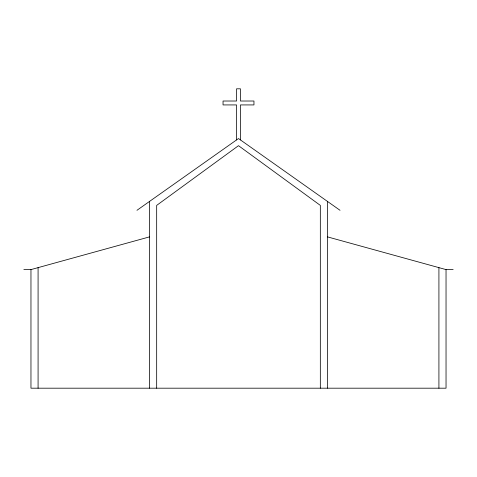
<?xml version="1.0" encoding="UTF-8"?>
<svg xmlns="http://www.w3.org/2000/svg" width="477" height="477" viewBox="0 0 477 477"><rect width="100%" height="100%" fill="white"/><g stroke="black" fill="none" stroke-linecap="round" stroke-linejoin="round"><path stroke-width="0.72" d="M136.965 210.303L238.5 138.557L340.035 210.303M23.85 269.6L30.963 269.6L149.557 236.866M327.443 236.866L446.037 269.6L453.15 269.6M446.037 269.6L446.037 388.189L30.963 388.189L30.963 269.6M438.918 267.633L438.918 388.189M327.443 201.407L327.443 388.189M320.329 388.189L320.329 205.39L238.5 145.67L156.671 205.39L156.671 388.189M240.438 139.922L240.438 104.928L253.955 104.928L253.955 101.017L240.438 101.017L240.438 88.811L236.562 88.811L236.562 101.017L223.045 101.017L223.045 104.928L236.562 104.928L236.562 139.922M149.557 201.407L149.557 388.189M38.082 267.633L38.082 388.189"/></g></svg>
